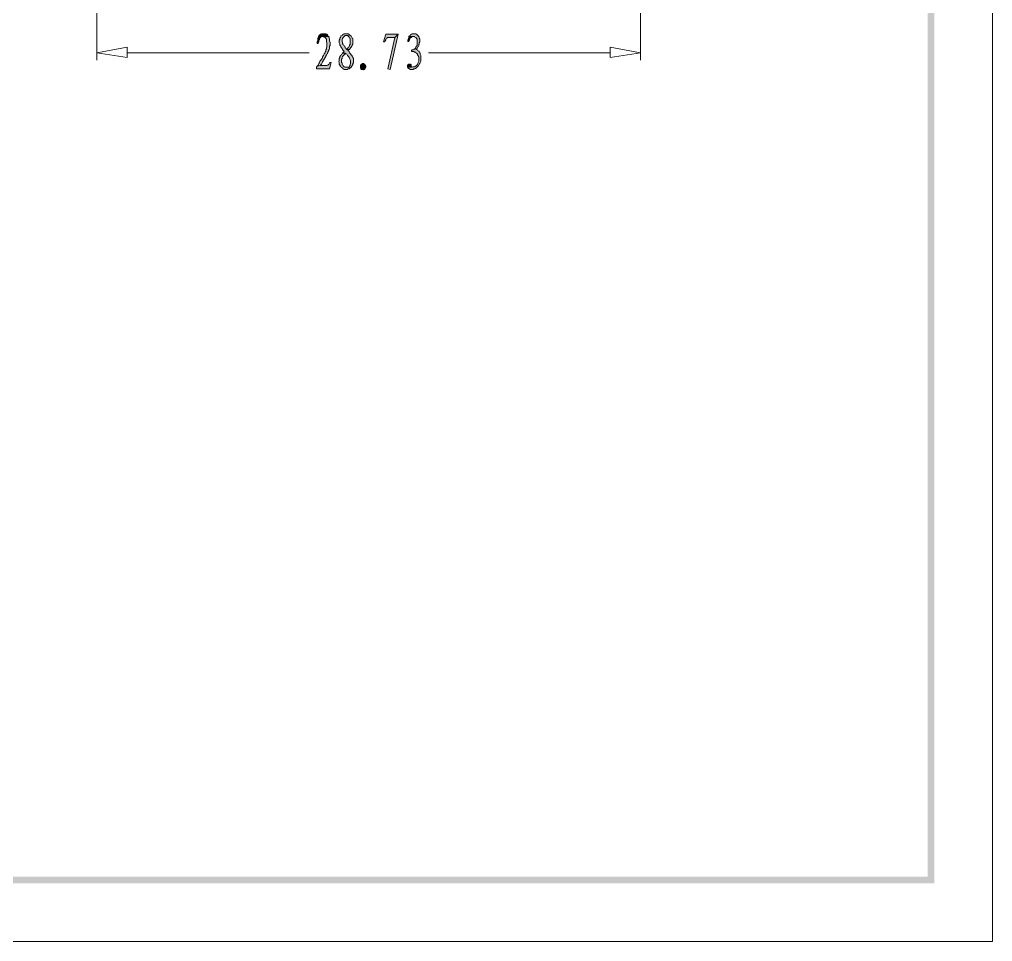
# Model space of a CAD drawing. Header units: millimetres. Extents: x 0 to 282, y 0 to 196.
# Drawn here: x 205.3 to 281.6, y 0 to 72.3 of the extents above; entities that cross this region are included whole.
import ezdxf

# ---------------------------------------------------------------- set-up
doc = ezdxf.new("R2010")
doc.units = ezdxf.units.MM

msp = doc.modelspace()

# ---------------------------------------------------------------- hatches: boundary and pattern name
h = msp.add_hatch(color=0)
h.dxf.hatch_style = 2
h.paths.add_polyline_path([(277.071561, 191.134894), (276.563561, 190.626894), (277.071561, 4.572)])
h = msp.add_hatch(color=0)
h.dxf.hatch_style = 2
h.paths.add_polyline_path([(276.563561, 190.626894), (277.071561, 4.572), (276.563561, 5.08)])
h = msp.add_hatch(color=42)
h.dxf.hatch_style = 2
h.paths.add_polyline_path([(229.234894, 71.162227), (229.150227, 71.162227), (229.065561, 71.162227), (229.023227, 71.162227), (228.938561, 71.119894), (228.896227, 71.077561), (228.811561, 70.992894), (228.769228, 70.908228), (228.769228, 70.865894), (228.726894, 70.781227), (228.726894, 70.696561), (228.726894, 70.611894), (228.684561, 70.527228), (228.684561, 70.400228), (228.769228, 70.400228), (228.769228, 70.484894), (228.811561, 70.569561), (228.811561, 70.654227), (228.853894, 70.696561), (228.853894, 70.781227), (228.896227, 70.823561), (228.938561, 70.865894), (228.980894, 70.908228), (229.065561, 70.950561), (229.150227, 70.950561), (229.573561, 70.950561), (229.531227, 70.992894), (229.488894, 71.077561), (229.446561, 71.119894), (229.361894, 71.162227), (229.319561, 71.162227), (229.277227, 71.162227)])
h = msp.add_hatch(color=42)
h.dxf.hatch_style = 2
h.paths.add_polyline_path([(230.970561, 71.162227), (230.928227, 71.162227), (230.843561, 71.162227), (230.801227, 71.162227), (230.758894, 71.119894), (230.674227, 71.077561), (230.631894, 71.035227), (230.547227, 70.992894), (230.547227, 70.950561), (230.504894, 70.865894), (230.462561, 70.823561), (230.462561, 70.738894), (230.420227, 70.654227), (230.420227, 70.569561), (230.420227, 70.527228), (230.420227, 70.442561), (230.462561, 70.357894), (230.462561, 70.273227), (230.462561, 70.230894), (230.504894, 70.230894), (230.504894, 70.188561), (230.547227, 70.146227), (230.589561, 70.061561), (230.631894, 70.019227), (230.674227, 69.934561), (230.716561, 69.849894), (230.801227, 69.765228), (230.758894, 69.722894), (230.674227, 69.638227), (230.885894, 69.638227), (230.928227, 69.595894), (231.012894, 69.553561), (231.055227, 69.468894), (231.097561, 69.426561), (231.139894, 69.384228), (231.182227, 69.299561), (231.224561, 69.257227), (231.224561, 69.214894), (231.266894, 69.130227), (231.309227, 69.045561), (231.309227, 69.003227), (231.309227, 68.918561), (231.309227, 68.833894), (231.266894, 68.749227), (231.266894, 68.664561), (231.224561, 68.622228), (231.182227, 68.579894), (231.097561, 68.537561), (231.012894, 68.537561), (230.970561, 68.537561), (231.309227, 68.495227), (231.351561, 68.537561), (231.393894, 68.622228), (231.436227, 68.664561), (231.478561, 68.749227), (231.478561, 68.833894), (231.520894, 68.876227), (231.520894, 68.960894), (231.520894, 69.045561), (231.520894, 69.130227), (231.520894, 69.214894), (231.478561, 69.299561), (231.478561, 69.341894), (231.436227, 69.384228), (231.436227, 69.426561), (231.393894, 69.468894), (231.351561, 69.511227), (231.309227, 69.595894), (231.224561, 69.680561), (231.182227, 69.765228), (231.097561, 69.849894), (231.139894, 69.892227), (231.224561, 69.934561), (231.012894, 69.934561), (230.928227, 70.019227), (230.885894, 70.103894), (230.843561, 70.146227), (230.801227, 70.230894), (230.758894, 70.273227), (230.716561, 70.315561), (230.674227, 70.400228), (230.674227, 70.484894), (230.631894, 70.569561), (230.631894, 70.654227), (230.631894, 70.738894), (230.674227, 70.781227), (230.716561, 70.865894), (230.758894, 70.908228), (230.801227, 70.950561), (230.843561, 70.992894), (230.885894, 71.035227), (230.970561, 71.035227), (231.224561, 71.077561), (231.182227, 71.119894), (231.139894, 71.162227), (231.097561, 71.162227), (231.055227, 71.162227)])
h = msp.add_hatch(color=42)
h.dxf.hatch_style = 2
h.paths.add_polyline_path([(231.224561, 71.077561), (230.970561, 71.035227), (231.012894, 71.035227), (231.097561, 70.992894), (231.139894, 70.950561), (231.182227, 70.908228), (231.224561, 70.823561), (231.266894, 70.781227), (231.266894, 70.696561), (231.266894, 70.611894), (231.266894, 70.569561), (231.266894, 70.484894), (231.266894, 70.400228), (231.266894, 70.315561), (231.224561, 70.273227), (231.224561, 70.230894), (231.182227, 70.146227), (231.139894, 70.103894), (231.055227, 70.019227), (231.012894, 69.934561), (231.224561, 69.934561), (231.266894, 70.019227), (231.309227, 70.061561), (231.351561, 70.103894), (231.393894, 70.188561), (231.436227, 70.230894), (231.436227, 70.273227), (231.478561, 70.357894), (231.478561, 70.400228), (231.478561, 70.484894), (231.478561, 70.611894), (231.478561, 70.696561), (231.478561, 70.781227), (231.436227, 70.823561), (231.393894, 70.908228), (231.351561, 70.992894), (231.309227, 70.992894)])
h = msp.add_hatch(color=42)
h.dxf.hatch_style = 2
h.paths.add_polyline_path([(235.034561, 71.119894), (234.060894, 71.119894), (233.891561, 70.527228), (233.976227, 70.527228), (234.018561, 70.611894), (234.060894, 70.696561), (234.060894, 70.738894), (234.103228, 70.781227), (234.145561, 70.823561), (234.187894, 70.865894), (234.272561, 70.865894), (234.780561, 70.865894)])
h = msp.add_hatch(color=42)
h.dxf.hatch_style = 2
h.paths.add_polyline_path([(235.034561, 71.119894), (234.780561, 70.865894), (234.230227, 68.410561), (234.399561, 68.368227)])
h = msp.add_hatch(color=42)
h.dxf.hatch_style = 2
h.paths.add_polyline_path([(236.262227, 71.162227), (236.219894, 71.162227), (236.135227, 71.162227), (236.092894, 71.119894), (236.008227, 71.077561), (235.965894, 71.035227), (235.923561, 70.992894), (235.881227, 70.950561), (236.219894, 70.950561), (236.304561, 70.950561), (236.346894, 70.908228), (236.431561, 70.865894), (236.473894, 70.823561), (236.473894, 70.781227), (236.516227, 70.738894), (236.516227, 70.654227), (236.516227, 70.569561), (236.516227, 70.442561), (236.516227, 70.400228), (236.516227, 70.315561), (236.516227, 70.230894), (236.473894, 70.188561), (236.431561, 70.103894), (236.389227, 70.061561), (236.389227, 70.019227), (236.304561, 69.976894), (236.262227, 69.934561), (236.219894, 69.892227), (236.135227, 69.892227), (236.092894, 69.849894), (236.092894, 69.765228), (236.177561, 69.765228), (236.262227, 69.765228), (236.304561, 69.722894), (236.389227, 69.722894), (236.431561, 69.680561), (236.473894, 69.638227), (236.516227, 69.595894), (236.558561, 69.553561), (236.558561, 69.511227), (236.600894, 69.426561), (236.643227, 69.341894), (236.643227, 69.257227), (236.643227, 69.172561), (236.643227, 69.087894), (236.643227, 69.003227), (236.600894, 68.918561), (236.600894, 68.876227), (236.558561, 68.791561), (236.516227, 68.749227), (236.516227, 68.706894), (236.473894, 68.664561), (236.389227, 68.622228), (236.346894, 68.579894), (236.262227, 68.579894), (236.177561, 68.579894), (236.092894, 68.537561), (235.754227, 68.537561), (235.838894, 68.452894), (235.923561, 68.410561), (235.965894, 68.368227), (236.050561, 68.368227), (236.135227, 68.368227), (236.177561, 68.368227), (236.219894, 68.368227), (236.262227, 68.410561), (236.346894, 68.410561), (236.389227, 68.452894), (236.473894, 68.495227), (236.516227, 68.579894), (236.600894, 68.622228), (236.600894, 68.664561), (236.643227, 68.706894), (236.685561, 68.791561), (236.727894, 68.833894), (236.770227, 68.918561), (236.812561, 69.003227), (236.812561, 69.045561), (236.812561, 69.130227), (236.812561, 69.214894), (236.812561, 69.299561), (236.812561, 69.384228), (236.812561, 69.468894), (236.770227, 69.553561), (236.770227, 69.638227), (236.727894, 69.680561), (236.685561, 69.765228), (236.643227, 69.807561), (236.558561, 69.849894), (236.516227, 69.892227), (236.431561, 69.934561), (236.516227, 70.019227), (236.558561, 70.103894), (236.600894, 70.146227), (236.643227, 70.230894), (236.643227, 70.315561), (236.685561, 70.357894), (236.685561, 70.442561), (236.727894, 70.527228), (236.727894, 70.569561), (236.727894, 70.654227), (236.727894, 70.738894), (236.685561, 70.823561), (236.685561, 70.865894), (236.643227, 70.950561), (236.600894, 70.992894), (236.516227, 71.077561), (236.473894, 71.119894), (236.431561, 71.162227), (236.346894, 71.162227)])
h = msp.add_hatch(color=42)
h.dxf.hatch_style = 2
h.paths.add_polyline_path([(229.573561, 70.950561), (229.150227, 70.950561), (229.192561, 70.950561), (229.234894, 70.908228), (229.277227, 70.908228), (229.361894, 70.823561), (229.361894, 70.781227), (229.404227, 70.738894), (229.404227, 70.654227), (229.404227, 70.569561), (229.446561, 70.484894), (229.446561, 70.400228), (229.446561, 70.315561), (229.446561, 70.273227), (229.446561, 70.230894), (229.446561, 70.146227), (229.404227, 70.061561), (229.404227, 69.976894), (229.361894, 69.892227), (229.361894, 69.807561), (229.319561, 69.722894), (229.277227, 69.680561), (229.277227, 69.638227), (229.234894, 69.595894), (229.234894, 69.553561), (229.192561, 69.468894), (229.150227, 69.426561), (229.107894, 69.341894), (229.107894, 69.299561), (229.065561, 69.214894), (229.023227, 69.172561), (228.980894, 69.087894), (228.896227, 69.003227), (228.853894, 68.918561), (228.811561, 68.833894), (228.769228, 68.706894), (228.684561, 68.622228), (228.938561, 68.664561), (228.938561, 68.706894), (229.023227, 68.791561), (229.065561, 68.876227), (229.107894, 68.960894), (229.150227, 69.045561), (229.192561, 69.087894), (229.234894, 69.172561), (229.277227, 69.257227), (229.319561, 69.299561), (229.361894, 69.384228), (229.361894, 69.426561), (229.404227, 69.511227), (229.446561, 69.553561), (229.488894, 69.595894), (229.488894, 69.680561), (229.531227, 69.722894), (229.573561, 69.807561), (229.573561, 69.849894), (229.615894, 69.934561), (229.658227, 70.019227), (229.658227, 70.103894), (229.658227, 70.188561), (229.700561, 70.230894), (229.700561, 70.315561), (229.700561, 70.400228), (229.700561, 70.484894), (229.658227, 70.611894), (229.658227, 70.696561), (229.658227, 70.738894), (229.615894, 70.823561), (229.615894, 70.908228)])
h = msp.add_hatch(color=42)
h.dxf.hatch_style = 2
h.paths.add_polyline_path([(235.881227, 70.950561), (235.881227, 70.865894), (235.838894, 70.823561), (235.838894, 70.738894), (235.796561, 70.654227), (235.796561, 70.569561), (235.881227, 70.569561), (235.923561, 70.696561), (235.923561, 70.738894), (235.965894, 70.823561), (236.008227, 70.865894), (236.050561, 70.865894), (236.092894, 70.908228), (236.135227, 70.950561), (236.219894, 70.950561)])
h = msp.add_hatch(color=42)
h.dxf.hatch_style = 2
h.paths.add_polyline_path([(230.674227, 69.638227), (230.631894, 69.595894), (230.589561, 69.553561), (230.547227, 69.468894), (230.504894, 69.426561), (230.462561, 69.384228), (230.462561, 69.299561), (230.420227, 69.214894), (230.420227, 69.130227), (230.420227, 69.045561), (230.377894, 68.960894), (230.420227, 68.918561), (230.420227, 68.876227), (230.420227, 68.791561), (230.462561, 68.706894), (230.504894, 68.622228), (230.547227, 68.579894), (230.589561, 68.537561), (230.631894, 68.495227), (230.674227, 68.452894), (230.716561, 68.410561), (230.801227, 68.368227), (230.843561, 68.368227), (230.928227, 68.368227), (230.970561, 68.368227), (231.055227, 68.368227), (231.097561, 68.410561), (231.182227, 68.410561), (231.224561, 68.452894), (231.309227, 68.495227), (230.970561, 68.537561), (230.928227, 68.537561), (230.843561, 68.537561), (230.801227, 68.579894), (230.758894, 68.622228), (230.716561, 68.664561), (230.674227, 68.706894), (230.631894, 68.791561), (230.631894, 68.876227), (230.589561, 68.918561), (230.589561, 69.003227), (230.589561, 69.045561), (230.589561, 69.172561), (230.631894, 69.214894), (230.631894, 69.299561), (230.674227, 69.341894), (230.674227, 69.384228), (230.716561, 69.426561), (230.758894, 69.468894), (230.843561, 69.553561), (230.885894, 69.638227)])
h = msp.add_hatch(color=42)
h.dxf.hatch_style = 2
h.paths.add_polyline_path([(229.785227, 68.918561), (229.700561, 68.918561), (229.658227, 68.876227), (229.615894, 68.791561), (229.573561, 68.749227), (229.531227, 68.706894), (229.446561, 68.664561), (228.938561, 68.664561), (228.684561, 68.622228), (228.642227, 68.537561), (228.642227, 68.410561), (229.658227, 68.410561)])
h = msp.add_hatch(color=42)
h.dxf.hatch_style = 2
h.paths.add_polyline_path([(232.367561, 68.368227), (232.325227, 68.325894), (232.282894, 68.325894), (232.198227, 68.368227), (232.155894, 68.368227), (232.113561, 68.410561), (232.071227, 68.495227), (232.071227, 68.537561), (232.071227, 68.622228), (232.071227, 68.706894), (232.113561, 68.749227), (232.155894, 68.791561), (232.198227, 68.791561), (232.240561, 68.833894), (232.325227, 68.833894), (232.367561, 68.791561), (232.409894, 68.791561), (232.452227, 68.706894), (232.494561, 68.622228), (232.494561, 68.537561), (232.452227, 68.452894), (232.409894, 68.410561)])
h = msp.add_hatch(color=42)
h.dxf.hatch_style = 2
h.paths.add_polyline_path([(235.881227, 68.791561), (235.838894, 68.791561), (235.796561, 68.749227), (235.754227, 68.706894), (235.754227, 68.622228), (235.754227, 68.579894), (235.754227, 68.537561), (236.092894, 68.537561), (236.092894, 68.579894), (236.050561, 68.664561), (236.050561, 68.749227), (236.008227, 68.791561), (235.965894, 68.791561)])
h = msp.add_hatch(color=0)
h.dxf.hatch_style = 2
h.paths.add_polyline_path([(277.071561, 4.572), (276.563561, 5.08), (4.826, 4.572)])
h = msp.add_hatch(color=0)
h.dxf.hatch_style = 2
h.paths.add_polyline_path([(276.563561, 5.08), (4.826, 4.572), (4.826, 5.08)])

# ---------------------------------------------------------------- linework, layer by layer
at = {"color": 0, "lineweight": 0}
msp.add_lwpolyline([(0, 0), (281.643667, 0), (281.643667, 195.707), (0, 195.707)], close=True, dxfattribs=at)
at = {"color": 131, "lineweight": 0}
for points in [[(211.412561, 89.746561), (211.412561, 69.087894)], [(254.042227, 89.746561), (254.042227, 69.087894)]]:
    msp.add_lwpolyline(points, dxfattribs=at)
at = {"color": 42, "lineweight": 0}
for points in [[(229.234894, 71.162227), (229.150227, 71.162227), (229.065561, 71.162227), (229.023227, 71.162227), (228.938561, 71.119894), (228.896227, 71.077561), (228.811561, 70.992894), (228.769228, 70.908228), (228.769228, 70.865894), (228.726894, 70.781227), (228.726894, 70.696561), (228.726894, 70.611894), (228.684561, 70.527228), (228.684561, 70.400228), (228.769228, 70.400228), (228.769228, 70.484894), (228.811561, 70.569561), (228.811561, 70.654227), (228.853894, 70.696561), (228.853894, 70.781227), (228.896227, 70.823561), (228.938561, 70.865894), (228.980894, 70.908228), (229.065561, 70.950561), (229.150227, 70.950561), (229.573561, 70.950561), (229.531227, 70.992894), (229.488894, 71.077561), (229.446561, 71.119894), (229.361894, 71.162227), (229.319561, 71.162227), (229.277227, 71.162227)], [(230.970561, 71.162227), (230.928227, 71.162227), (230.843561, 71.162227), (230.801227, 71.162227), (230.758894, 71.119894), (230.674227, 71.077561), (230.631894, 71.035227), (230.547227, 70.992894), (230.547227, 70.950561), (230.504894, 70.865894), (230.462561, 70.823561), (230.462561, 70.738894), (230.420227, 70.654227), (230.420227, 70.569561), (230.420227, 70.527228), (230.420227, 70.442561), (230.462561, 70.357894), (230.462561, 70.273227), (230.462561, 70.230894), (230.504894, 70.230894), (230.504894, 70.188561), (230.547227, 70.146227), (230.589561, 70.061561), (230.631894, 70.019227), (230.674227, 69.934561), (230.716561, 69.849894), (230.801227, 69.765228), (230.758894, 69.722894), (230.674227, 69.638227), (230.885894, 69.638227), (230.928227, 69.595894), (231.012894, 69.553561), (231.055227, 69.468894), (231.097561, 69.426561), (231.139894, 69.384228), (231.182227, 69.299561), (231.224561, 69.257227), (231.224561, 69.214894), (231.266894, 69.130227), (231.309227, 69.045561), (231.309227, 69.003227), (231.309227, 68.918561), (231.309227, 68.833894), (231.266894, 68.749227), (231.266894, 68.664561), (231.224561, 68.622228), (231.182227, 68.579894), (231.097561, 68.537561), (231.012894, 68.537561), (230.970561, 68.537561), (231.309227, 68.495227), (231.351561, 68.537561), (231.393894, 68.622228), (231.436227, 68.664561), (231.478561, 68.749227), (231.478561, 68.833894), (231.520894, 68.876227), (231.520894, 68.960894), (231.520894, 69.045561), (231.520894, 69.130227), (231.520894, 69.214894), (231.478561, 69.299561), (231.478561, 69.341894), (231.436227, 69.384228), (231.436227, 69.426561), (231.393894, 69.468894), (231.351561, 69.511227), (231.309227, 69.595894), (231.224561, 69.680561), (231.182227, 69.765228), (231.097561, 69.849894), (231.139894, 69.892227), (231.224561, 69.934561), (231.012894, 69.934561), (230.928227, 70.019227), (230.885894, 70.103894), (230.843561, 70.146227), (230.801227, 70.230894), (230.758894, 70.273227), (230.716561, 70.315561), (230.674227, 70.400228), (230.674227, 70.484894), (230.631894, 70.569561), (230.631894, 70.654227), (230.631894, 70.738894), (230.674227, 70.781227), (230.716561, 70.865894), (230.758894, 70.908228), (230.801227, 70.950561), (230.843561, 70.992894), (230.885894, 71.035227), (230.970561, 71.035227), (231.224561, 71.077561), (231.182227, 71.119894), (231.139894, 71.162227), (231.097561, 71.162227), (231.055227, 71.162227)], [(231.224561, 71.077561), (230.970561, 71.035227), (231.012894, 71.035227), (231.097561, 70.992894), (231.139894, 70.950561), (231.182227, 70.908228), (231.224561, 70.823561), (231.266894, 70.781227), (231.266894, 70.696561), (231.266894, 70.611894), (231.266894, 70.569561), (231.266894, 70.484894), (231.266894, 70.400228), (231.266894, 70.315561), (231.224561, 70.273227), (231.224561, 70.230894), (231.182227, 70.146227), (231.139894, 70.103894), (231.055227, 70.019227), (231.012894, 69.934561), (231.224561, 69.934561), (231.266894, 70.019227), (231.309227, 70.061561), (231.351561, 70.103894), (231.393894, 70.188561), (231.436227, 70.230894), (231.436227, 70.273227), (231.478561, 70.357894), (231.478561, 70.400228), (231.478561, 70.484894), (231.478561, 70.611894), (231.478561, 70.696561), (231.478561, 70.781227), (231.436227, 70.823561), (231.393894, 70.908228), (231.351561, 70.992894), (231.309227, 70.992894)], [(235.034561, 71.119894), (234.060894, 71.119894), (233.891561, 70.527228), (233.976227, 70.527228), (234.018561, 70.611894), (234.060894, 70.696561), (234.060894, 70.738894), (234.103228, 70.781227), (234.145561, 70.823561), (234.187894, 70.865894), (234.272561, 70.865894), (234.780561, 70.865894)], [(235.034561, 71.119894), (234.780561, 70.865894), (234.230227, 68.410561), (234.399561, 68.368227)], [(236.262227, 71.162227), (236.219894, 71.162227), (236.135227, 71.162227), (236.092894, 71.119894), (236.008227, 71.077561), (235.965894, 71.035227), (235.923561, 70.992894), (235.881227, 70.950561), (236.219894, 70.950561), (236.304561, 70.950561), (236.346894, 70.908228), (236.431561, 70.865894), (236.473894, 70.823561), (236.473894, 70.781227), (236.516227, 70.738894), (236.516227, 70.654227), (236.516227, 70.569561), (236.516227, 70.442561), (236.516227, 70.400228), (236.516227, 70.315561), (236.516227, 70.230894), (236.473894, 70.188561), (236.431561, 70.103894), (236.389227, 70.061561), (236.389227, 70.019227), (236.304561, 69.976894), (236.262227, 69.934561), (236.219894, 69.892227), (236.135227, 69.892227), (236.092894, 69.849894), (236.092894, 69.765228), (236.177561, 69.765228), (236.262227, 69.765228), (236.304561, 69.722894), (236.389227, 69.722894), (236.431561, 69.680561), (236.473894, 69.638227), (236.516227, 69.595894), (236.558561, 69.553561), (236.558561, 69.511227), (236.600894, 69.426561), (236.643227, 69.341894), (236.643227, 69.257227), (236.643227, 69.172561), (236.643227, 69.087894), (236.643227, 69.003227), (236.600894, 68.918561), (236.600894, 68.876227), (236.558561, 68.791561), (236.516227, 68.749227), (236.516227, 68.706894), (236.473894, 68.664561), (236.389227, 68.622228), (236.346894, 68.579894), (236.262227, 68.579894), (236.177561, 68.579894), (236.092894, 68.537561), (235.754227, 68.537561), (235.838894, 68.452894), (235.923561, 68.410561), (235.965894, 68.368227), (236.050561, 68.368227), (236.135227, 68.368227), (236.177561, 68.368227), (236.219894, 68.368227), (236.262227, 68.410561), (236.346894, 68.410561), (236.389227, 68.452894), (236.473894, 68.495227), (236.516227, 68.579894), (236.600894, 68.622228), (236.600894, 68.664561), (236.643227, 68.706894), (236.685561, 68.791561), (236.727894, 68.833894), (236.770227, 68.918561), (236.812561, 69.003227), (236.812561, 69.045561), (236.812561, 69.130227), (236.812561, 69.214894), (236.812561, 69.299561), (236.812561, 69.384228), (236.812561, 69.468894), (236.770227, 69.553561), (236.770227, 69.638227), (236.727894, 69.680561), (236.685561, 69.765228), (236.643227, 69.807561), (236.558561, 69.849894), (236.516227, 69.892227), (236.431561, 69.934561), (236.516227, 70.019227), (236.558561, 70.103894), (236.600894, 70.146227), (236.643227, 70.230894), (236.643227, 70.315561), (236.685561, 70.357894), (236.685561, 70.442561), (236.727894, 70.527228), (236.727894, 70.569561), (236.727894, 70.654227), (236.727894, 70.738894), (236.685561, 70.823561), (236.685561, 70.865894), (236.643227, 70.950561), (236.600894, 70.992894), (236.516227, 71.077561), (236.473894, 71.119894), (236.431561, 71.162227), (236.346894, 71.162227)], [(229.573561, 70.950561), (229.150227, 70.950561), (229.192561, 70.950561), (229.234894, 70.908228), (229.277227, 70.908228), (229.361894, 70.823561), (229.361894, 70.781227), (229.404227, 70.738894), (229.404227, 70.654227), (229.404227, 70.569561), (229.446561, 70.484894), (229.446561, 70.400228), (229.446561, 70.315561), (229.446561, 70.273227), (229.446561, 70.230894), (229.446561, 70.146227), (229.404227, 70.061561), (229.404227, 69.976894), (229.361894, 69.892227), (229.361894, 69.807561), (229.319561, 69.722894), (229.277227, 69.680561), (229.277227, 69.638227), (229.234894, 69.595894), (229.234894, 69.553561), (229.192561, 69.468894), (229.150227, 69.426561), (229.107894, 69.341894), (229.107894, 69.299561), (229.065561, 69.214894), (229.023227, 69.172561), (228.980894, 69.087894), (228.896227, 69.003227), (228.853894, 68.918561), (228.811561, 68.833894), (228.769228, 68.706894), (228.684561, 68.622228), (228.938561, 68.664561), (228.938561, 68.706894), (229.023227, 68.791561), (229.065561, 68.876227), (229.107894, 68.960894), (229.150227, 69.045561), (229.192561, 69.087894), (229.234894, 69.172561), (229.277227, 69.257227), (229.319561, 69.299561), (229.361894, 69.384228), (229.361894, 69.426561), (229.404227, 69.511227), (229.446561, 69.553561), (229.488894, 69.595894), (229.488894, 69.680561), (229.531227, 69.722894), (229.573561, 69.807561), (229.573561, 69.849894), (229.615894, 69.934561), (229.658227, 70.019227), (229.658227, 70.103894), (229.658227, 70.188561), (229.700561, 70.230894), (229.700561, 70.315561), (229.700561, 70.400228), (229.700561, 70.484894), (229.658227, 70.611894), (229.658227, 70.696561), (229.658227, 70.738894), (229.615894, 70.823561), (229.615894, 70.908228)], [(235.881227, 70.950561), (235.881227, 70.865894), (235.838894, 70.823561), (235.838894, 70.738894), (235.796561, 70.654227), (235.796561, 70.569561), (235.881227, 70.569561), (235.923561, 70.696561), (235.923561, 70.738894), (235.965894, 70.823561), (236.008227, 70.865894), (236.050561, 70.865894), (236.092894, 70.908228), (236.135227, 70.950561), (236.219894, 70.950561)], [(230.674227, 69.638227), (230.631894, 69.595894), (230.589561, 69.553561), (230.547227, 69.468894), (230.504894, 69.426561), (230.462561, 69.384228), (230.462561, 69.299561), (230.420227, 69.214894), (230.420227, 69.130227), (230.420227, 69.045561), (230.377894, 68.960894), (230.420227, 68.918561), (230.420227, 68.876227), (230.420227, 68.791561), (230.462561, 68.706894), (230.504894, 68.622228), (230.547227, 68.579894), (230.589561, 68.537561), (230.631894, 68.495227), (230.674227, 68.452894), (230.716561, 68.410561), (230.801227, 68.368227), (230.843561, 68.368227), (230.928227, 68.368227), (230.970561, 68.368227), (231.055227, 68.368227), (231.097561, 68.410561), (231.182227, 68.410561), (231.224561, 68.452894), (231.309227, 68.495227), (230.970561, 68.537561), (230.928227, 68.537561), (230.843561, 68.537561), (230.801227, 68.579894), (230.758894, 68.622228), (230.716561, 68.664561), (230.674227, 68.706894), (230.631894, 68.791561), (230.631894, 68.876227), (230.589561, 68.918561), (230.589561, 69.003227), (230.589561, 69.045561), (230.589561, 69.172561), (230.631894, 69.214894), (230.631894, 69.299561), (230.674227, 69.341894), (230.674227, 69.384228), (230.716561, 69.426561), (230.758894, 69.468894), (230.843561, 69.553561), (230.885894, 69.638227)], [(229.785227, 68.918561), (229.700561, 68.918561), (229.658227, 68.876227), (229.615894, 68.791561), (229.573561, 68.749227), (229.531227, 68.706894), (229.446561, 68.664561), (228.938561, 68.664561), (228.684561, 68.622228), (228.642227, 68.537561), (228.642227, 68.410561), (229.658227, 68.410561)], [(232.367561, 68.368227), (232.325227, 68.325894), (232.282894, 68.325894), (232.198227, 68.368227), (232.155894, 68.368227), (232.113561, 68.410561), (232.071227, 68.495227), (232.071227, 68.537561), (232.071227, 68.622228), (232.071227, 68.706894), (232.113561, 68.749227), (232.155894, 68.791561), (232.198227, 68.791561), (232.240561, 68.833894), (232.325227, 68.833894), (232.367561, 68.791561), (232.409894, 68.791561), (232.452227, 68.706894), (232.494561, 68.622228), (232.494561, 68.537561), (232.452227, 68.452894), (232.409894, 68.410561)], [(235.881227, 68.791561), (235.838894, 68.791561), (235.796561, 68.749227), (235.754227, 68.706894), (235.754227, 68.622228), (235.754227, 68.579894), (235.754227, 68.537561), (236.092894, 68.537561), (236.092894, 68.579894), (236.050561, 68.664561), (236.050561, 68.749227), (236.008227, 68.791561), (235.965894, 68.791561)]]:
    msp.add_lwpolyline(points, close=True, dxfattribs=at)
at = {"color": 3, "lineweight": 0}
for points in [[(213.783227, 69.299561), (211.412561, 69.680561), (213.783227, 70.103894)], [(251.671561, 70.103894), (254.042227, 69.680561), (251.671561, 69.299561)]]:
    msp.add_lwpolyline(points, close=True, dxfattribs=at)
for points in [[(213.783227, 69.680561), (228.049561, 69.680561)], [(251.671561, 69.680561), (237.405227, 69.680561)]]:
    msp.add_lwpolyline(points, dxfattribs=at)

doc.saveas('drawing.dxf')
